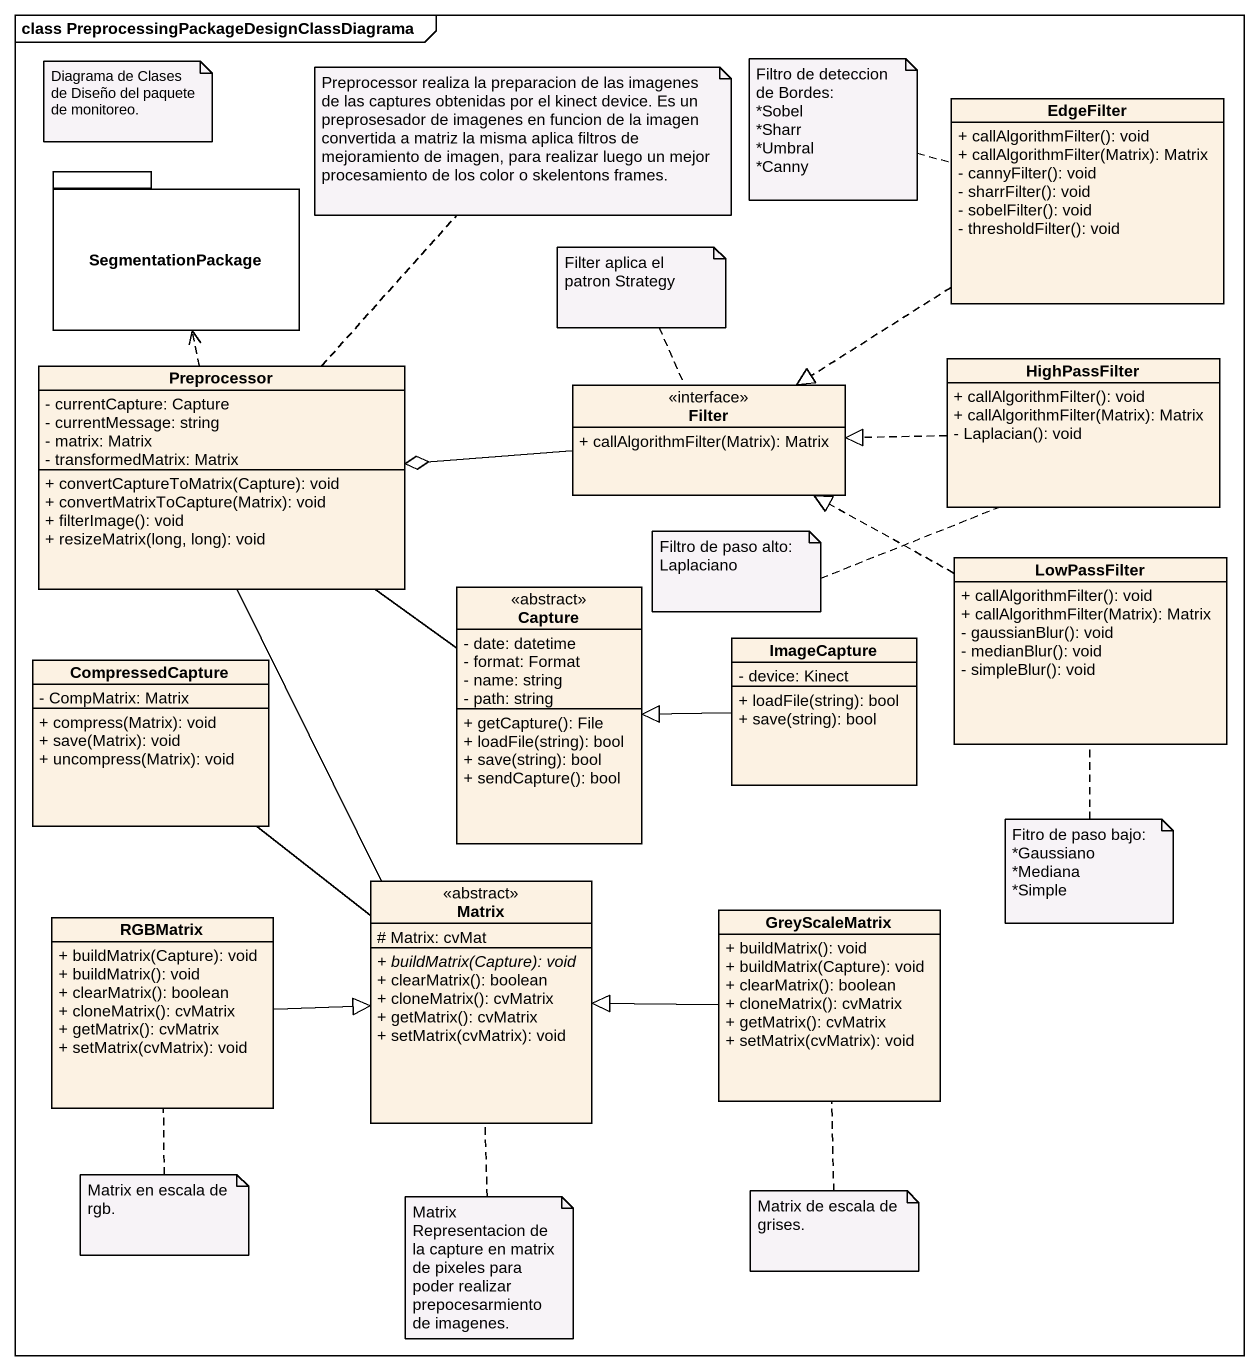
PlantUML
@startuml
mainframe class PreprocessingPackageDesignClassDiagrama
hide circle
hide empty members
skinparam classAttributeIconSize 0
class EdgeFilter {
  + callAlgorithmFilter(): void
  + callAlgorithmFilter(Matrix): Matrix
  - cannyFilter(): void
  - sharrFilter(): void
  - sobelFilter(): void
  - thresholdFilter(): void
}
package SegmentationPackage {
}
class Preprocessor {
  - currentCapture: Capture
  - currentMessage: string
  - matrix: Matrix
  - transformedMatrix: Matrix
  + convertCaptureToMatrix(Capture): void
  + convertMatrixToCapture(Matrix): void
  + filterImage(): void
  + resizeMatrix(long, long): void
}
class Filter <<interface>> {
  + callAlgorithmFilter(Matrix): Matrix
}
class HighPassFilter {
  + callAlgorithmFilter(): void
  + callAlgorithmFilter(Matrix): Matrix
  - Laplacian(): void
}
class Capture <<abstract>> {
  - date: datetime
  - format: Format
  - name: string
  - path: string
  + getCapture(): File
  + loadFile(string): bool
  + save(string): bool
  + sendCapture(): bool
}
class LowPassFilter {
  + callAlgorithmFilter(): void
  + callAlgorithmFilter(Matrix): Matrix
  - gaussianBlur(): void
  - medianBlur(): void
  - simpleBlur(): void
}
class CompressedCapture {
  - CompMatrix: Matrix
  + compress(Matrix): void
  + save(Matrix): void
  + uncompress(Matrix): void
}
class ImageCapture {
  - device: Kinect
  + loadFile(string): bool
  + save(string): bool
}
class RGBMatrix {
  + buildMatrix(Capture): void
  + buildMatrix(): void
  + clearMatrix(): boolean
  + cloneMatrix(): cvMatrix
  + getMatrix(): cvMatrix
  + setMatrix(cvMatrix): void
}
class Matrix <<abstract>> {
  # Matrix: cvMat
  {abstract} + buildMatrix(Capture): void
  + clearMatrix(): boolean
  + cloneMatrix(): cvMatrix
  + getMatrix(): cvMatrix
  + setMatrix(cvMatrix): void
}
class GreyScaleMatrix {
  + buildMatrix(): void
  + buildMatrix(Capture): void
  + clearMatrix(): boolean
  + cloneMatrix(): cvMatrix
  + getMatrix(): cvMatrix
  + setMatrix(cvMatrix): void
}
EdgeFilter ..|> Filter
Preprocessor .up.> SegmentationPackage
Preprocessor -- Capture
Preprocessor -- Matrix
Filter -left-o Preprocessor
HighPassFilter .left.|> Filter
LowPassFilter .left.|> Filter
CompressedCapture -- Matrix
ImageCapture -left-|> Capture
RGBMatrix -right-|> Matrix
GreyScaleMatrix -left-|> Matrix
note as N1
  Diagrama de Clases de Diseño del paquete de monitoreo.
end note
note top of Preprocessor : Preprocessor realiza la preparacion de las imagenes de las captures obtenidas por el kinect device. Es un preprosesador de imagenes en funcion de la imagen convertida a matriz la misma aplica filtros de mejoramiento de imagen, para realizar luego un mejor procesamiento de los color o skelentons frames.
note left of EdgeFilter
  Filtro de deteccion de Bordes:
  *Sobel
  *Sharr
  *Umbral
  *Canny
end note
note top of Filter : Filter aplica el patron Strategy
note left of HighPassFilter : Filtro de paso alto: Laplaciano
note bottom of LowPassFilter
  Fitro de paso bajo:
  *Gaussiano
  *Mediana
  *Simple
end note
note bottom of RGBMatrix : Matrix en escala de rgb.
note bottom of Matrix : Matrix Representacion de la capture en matrix de pixeles para poder realizar prepocesarmiento de imagenes.
note bottom of GreyScaleMatrix : Matrix de escala de grises.
@enduml
